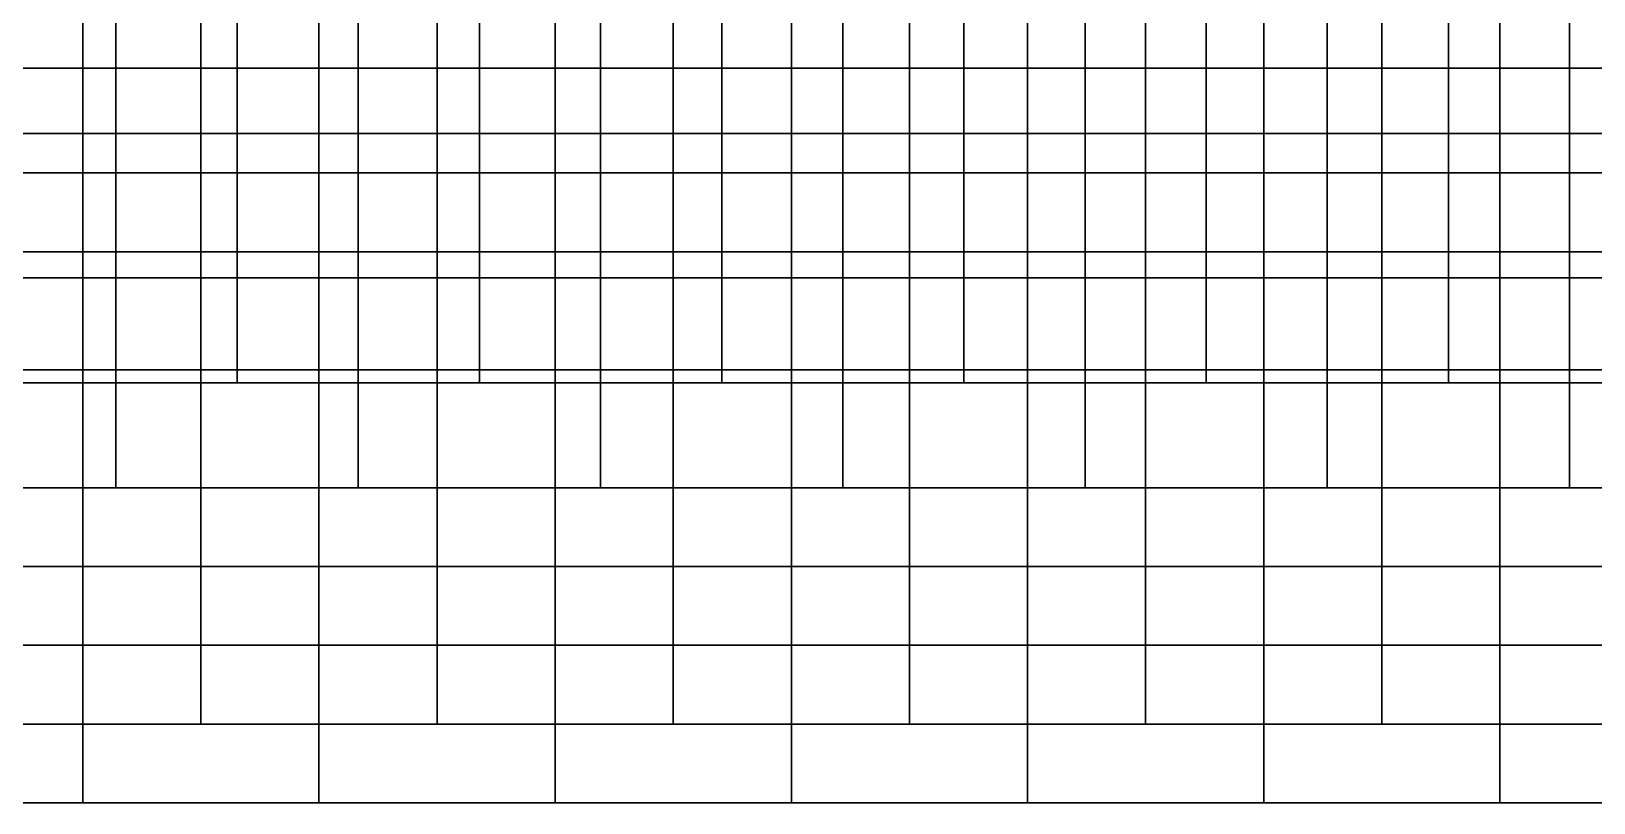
# Model space of a CAD drawing. Extents: x -2.5 to 67.5, y -27.5 to 12.5.
# Drawn here: x 9.9 to 22.31, y -2.5 to 3.62 of the extents above; entities that cross this region are included whole.
import ezdxf

# ---------------------------------------------------------------- set-up
doc = ezdxf.new("R2010")
doc.units = 0
doc.layers.add('M0', color=13, linetype='CONTINUOUS')
doc.layers.add('M1', color=11, linetype='CONTINUOUS')

msp = doc.modelspace()

# ---------------------------------------------------------------- linework, layer by layer
at = {"layer": 'M0', "color": 135}
for points in [[(11.25, 2.8125), (9.375, 2.8125), (9.375, 4.6875), (11.25, 4.6875)], [(9.375, 2.8125, 1), (11.25, 2.8125, 1), (11.25, 4.6875, 1), (9.375, 4.6875, 1)], [(11.25, 2.8125, 1), (11.25, 2.8125), (11.25, 4.6875), (11.25, 4.6875, 1)], [(11.25, 2.8125), (11.25, 2.8125, 1), (11.25, 4.6875, 1), (11.25, 4.6875)], [(13.125, 2.8125), (11.25, 2.8125), (11.25, 4.6875), (13.125, 4.6875)], [(11.25, 2.8125, 1), (13.125, 2.8125, 1), (13.125, 4.6875, 1), (11.25, 4.6875, 1)], [(13.125, 2.8125, 1), (13.125, 2.8125), (13.125, 4.6875), (13.125, 4.6875, 1)], [(13.125, 2.8125), (13.125, 2.8125, 1), (13.125, 4.6875, 1), (13.125, 4.6875)], [(15, 2.8125), (13.125, 2.8125), (13.125, 4.6875), (15, 4.6875)], [(13.125, 2.8125, 1), (15, 2.8125, 1), (15, 4.6875, 1), (13.125, 4.6875, 1)], [(15, 2.8125, 1), (15, 2.8125), (15, 4.6875), (15, 4.6875, 1)], [(15, 2.8125), (15, 2.8125, 1), (15, 4.6875, 1), (15, 4.6875)], [(16.875, 2.8125), (15, 2.8125), (15, 4.6875), (16.875, 4.6875)], [(15, 2.8125, 1), (16.875, 2.8125, 1), (16.875, 4.6875, 1), (15, 4.6875, 1)], [(16.875, 2.8125, 1), (16.875, 2.8125), (16.875, 4.6875), (16.875, 4.6875, 1)], [(16.875, 2.8125), (16.875, 2.8125, 1), (16.875, 4.6875, 1), (16.875, 4.6875)], [(18.75, 2.8125), (16.875, 2.8125), (16.875, 4.6875), (18.75, 4.6875)], [(16.875, 2.8125, 1), (18.75, 2.8125, 1), (18.75, 4.6875, 1), (16.875, 4.6875, 1)], [(18.75, 2.8125, 1), (18.75, 2.8125), (18.75, 4.6875), (18.75, 4.6875, 1)], [(18.75, 2.8125), (18.75, 2.8125, 1), (18.75, 4.6875, 1), (18.75, 4.6875)], [(20.625, 2.8125), (18.75, 2.8125), (18.75, 4.6875), (20.625, 4.6875)], [(18.75, 2.8125, 1), (20.625, 2.8125, 1), (20.625, 4.6875, 1), (18.75, 4.6875, 1)], [(20.625, 2.8125, 1), (20.625, 2.8125), (20.625, 4.6875), (20.625, 4.6875, 1)], [(20.625, 2.8125), (20.625, 2.8125, 1), (20.625, 4.6875, 1), (20.625, 4.6875)], [(22.5, 2.8125), (20.625, 2.8125), (20.625, 4.6875), (22.5, 4.6875)], [(20.625, 2.8125, 1), (22.5, 2.8125, 1), (22.5, 4.6875, 1), (20.625, 4.6875, 1)], [(8.4375, 1.875), (8.4375, 3.75), (10.313, 3.75), (10.313, 1.875)], [(8.4375, 3.75, 1), (8.4375, 1.875, 1), (10.313, 1.875, 1), (10.313, 3.75, 1)], [(10.313, 1.875), (10.313, 3.75), (10.313, 3.75, 1), (10.313, 1.875, 1)], [(10.313, 3.75), (10.313, 1.875), (10.313, 1.875, 1), (10.313, 3.75, 1)], [(10.313, 1.875), (10.313, 3.75), (12.188, 3.75), (12.188, 1.875)], [(10.313, 3.75, 1), (10.313, 1.875, 1), (12.188, 1.875, 1), (12.188, 3.75, 1)], [(12.188, 1.875), (12.188, 3.75), (12.188, 3.75, 1), (12.188, 1.875, 1)], [(12.188, 3.75), (12.188, 1.875), (12.188, 1.875, 1), (12.188, 3.75, 1)], [(12.188, 1.875), (12.188, 3.75), (14.063, 3.75), (14.063, 1.875)], [(12.188, 3.75, 1), (12.188, 1.875, 1), (14.063, 1.875, 1), (14.063, 3.75, 1)], [(14.063, 1.875), (14.063, 3.75), (14.063, 3.75, 1), (14.063, 1.875, 1)], [(14.063, 3.75), (14.063, 1.875), (14.063, 1.875, 1), (14.063, 3.75, 1)], [(14.063, 1.875), (14.063, 3.75), (15.938, 3.75), (15.938, 1.875)], [(14.063, 3.75, 1), (14.063, 1.875, 1), (15.938, 1.875, 1), (15.938, 3.75, 1)], [(15.938, 1.875), (15.938, 3.75), (15.938, 3.75, 1), (15.938, 1.875, 1)], [(15.938, 3.75), (15.938, 1.875), (15.938, 1.875, 1), (15.938, 3.75, 1)], [(15.938, 1.875), (15.938, 3.75), (17.813, 3.75), (17.813, 1.875)], [(15.938, 3.75, 1), (15.938, 1.875, 1), (17.813, 1.875, 1), (17.813, 3.75, 1)], [(17.813, 1.875), (17.813, 3.75), (17.813, 3.75, 1), (17.813, 1.875, 1)], [(17.813, 3.75), (17.813, 1.875), (17.813, 1.875, 1), (17.813, 3.75, 1)], [(17.813, 1.875), (17.813, 3.75), (19.688, 3.75), (19.688, 1.875)], [(17.813, 3.75, 1), (17.813, 1.875, 1), (19.688, 1.875, 1), (19.688, 3.75, 1)], [(19.688, 1.875), (19.688, 3.75), (19.688, 3.75, 1), (19.688, 1.875, 1)], [(19.688, 3.75), (19.688, 1.875), (19.688, 1.875, 1), (19.688, 3.75, 1)], [(19.688, 1.875), (19.688, 3.75), (21.563, 3.75), (21.563, 1.875)], [(19.688, 3.75, 1), (19.688, 1.875, 1), (21.563, 1.875, 1), (21.563, 3.75, 1)], [(21.563, 1.875), (21.563, 3.75), (21.563, 3.75, 1), (21.563, 1.875, 1)], [(21.563, 3.75), (21.563, 1.875), (21.563, 1.875, 1), (21.563, 3.75, 1)], [(21.563, 1.875), (21.563, 3.75), (23.333, 3.75), (23.333, 1.875)], [(21.563, 3.75, 1), (21.563, 1.875, 1), (23.333, 1.875, 1), (23.333, 3.75, 1)], [(11.25, 2.8125), (9.375, 2.8125), (9.375, 2.8125, 1), (11.25, 2.8125, 1)], [(11.25, 0.9375), (9.375, 0.9375), (9.375, 2.8125), (11.25, 2.8125)], [(9.375, 0.9375, 1), (11.25, 0.9375, 1), (11.25, 2.8125, 1), (9.375, 2.8125, 1)], [(9.375, 2.8125), (11.25, 2.8125), (11.25, 2.8125, 1), (9.375, 2.8125, 1)], [(11.25, 0.9375, 1), (11.25, 0.9375), (11.25, 2.8125), (11.25, 2.8125, 1)], [(13.125, 2.8125), (11.25, 2.8125), (11.25, 2.8125, 1), (13.125, 2.8125, 1)], [(11.25, 0.9375), (11.25, 0.9375, 1), (11.25, 2.8125, 1), (11.25, 2.8125)], [(13.125, 0.9375), (11.25, 0.9375), (11.25, 2.8125), (13.125, 2.8125)], [(11.25, 0.9375, 1), (13.125, 0.9375, 1), (13.125, 2.8125, 1), (11.25, 2.8125, 1)], [(11.25, 2.8125), (13.125, 2.8125), (13.125, 2.8125, 1), (11.25, 2.8125, 1)], [(13.125, 0.9375, 1), (13.125, 0.9375), (13.125, 2.8125), (13.125, 2.8125, 1)], [(15, 2.8125), (13.125, 2.8125), (13.125, 2.8125, 1), (15, 2.8125, 1)], [(13.125, 0.9375), (13.125, 0.9375, 1), (13.125, 2.8125, 1), (13.125, 2.8125)], [(15, 0.9375), (13.125, 0.9375), (13.125, 2.8125), (15, 2.8125)], [(13.125, 0.9375, 1), (15, 0.9375, 1), (15, 2.8125, 1), (13.125, 2.8125, 1)], [(13.125, 2.8125), (15, 2.8125), (15, 2.8125, 1), (13.125, 2.8125, 1)], [(15, 0.9375, 1), (15, 0.9375), (15, 2.8125), (15, 2.8125, 1)], [(16.875, 2.8125), (15, 2.8125), (15, 2.8125, 1), (16.875, 2.8125, 1)], [(15, 0.9375), (15, 0.9375, 1), (15, 2.8125, 1), (15, 2.8125)], [(16.875, 0.9375), (15, 0.9375), (15, 2.8125), (16.875, 2.8125)], [(15, 0.9375, 1), (16.875, 0.9375, 1), (16.875, 2.8125, 1), (15, 2.8125, 1)], [(15, 2.8125), (16.875, 2.8125), (16.875, 2.8125, 1), (15, 2.8125, 1)], [(16.875, 0.9375, 1), (16.875, 0.9375), (16.875, 2.8125), (16.875, 2.8125, 1)], [(18.75, 2.8125), (16.875, 2.8125), (16.875, 2.8125, 1), (18.75, 2.8125, 1)], [(16.875, 0.9375), (16.875, 0.9375, 1), (16.875, 2.8125, 1), (16.875, 2.8125)], [(18.75, 0.9375), (16.875, 0.9375), (16.875, 2.8125), (18.75, 2.8125)], [(16.875, 0.9375, 1), (18.75, 0.9375, 1), (18.75, 2.8125, 1), (16.875, 2.8125, 1)], [(16.875, 2.8125), (18.75, 2.8125), (18.75, 2.8125, 1), (16.875, 2.8125, 1)], [(18.75, 0.9375, 1), (18.75, 0.9375), (18.75, 2.8125), (18.75, 2.8125, 1)], [(20.625, 2.8125), (18.75, 2.8125), (18.75, 2.8125, 1), (20.625, 2.8125, 1)], [(18.75, 0.9375), (18.75, 0.9375, 1), (18.75, 2.8125, 1), (18.75, 2.8125)], [(20.625, 0.9375), (18.75, 0.9375), (18.75, 2.8125), (20.625, 2.8125)], [(18.75, 0.9375, 1), (20.625, 0.9375, 1), (20.625, 2.8125, 1), (18.75, 2.8125, 1)], [(18.75, 2.8125), (20.625, 2.8125), (20.625, 2.8125, 1), (18.75, 2.8125, 1)], [(20.625, 0.9375, 1), (20.625, 0.9375), (20.625, 2.8125), (20.625, 2.8125, 1)], [(22.5, 2.8125), (20.625, 2.8125), (20.625, 2.8125, 1), (22.5, 2.8125, 1)], [(20.625, 0.9375), (20.625, 0.9375, 1), (20.625, 2.8125, 1), (20.625, 2.8125)], [(22.5, 0.9375), (20.625, 0.9375), (20.625, 2.8125), (22.5, 2.8125)], [(20.625, 0.9375, 1), (22.5, 0.9375, 1), (22.5, 2.8125, 1), (20.625, 2.8125, 1)], [(20.625, 2.8125), (22.5, 2.8125), (22.5, 2.8125, 1), (20.625, 2.8125, 1)], [(8.4375, 1.875), (8.4375, 1.875, 1), (10.313, 1.875, 1), (10.313, 1.875)], [(8.4375, 0), (8.4375, 1.875), (10.313, 1.875), (10.313, 0)], [(8.4375, 1.875, 1), (8.4375, 0, 1), (10.313, 0, 1), (10.313, 1.875, 1)], [(8.4375, 1.875, 1), (8.4375, 1.875), (10.313, 1.875), (10.313, 1.875, 1)], [(10.313, 0), (10.313, 1.875), (10.313, 1.875, 1), (10.313, 0, 1)], [(10.313, 1.875), (10.313, 0), (10.313, 0, 1), (10.313, 1.875, 1)], [(10.313, 1.875), (10.313, 1.875, 1), (12.188, 1.875, 1), (12.188, 1.875)], [(10.313, 0), (10.313, 1.875), (12.188, 1.875), (12.188, 0)], [(10.313, 1.875, 1), (10.313, 0, 1), (12.188, 0, 1), (12.188, 1.875, 1)], [(10.313, 1.875, 1), (10.313, 1.875), (12.188, 1.875), (12.188, 1.875, 1)], [(12.188, 0), (12.188, 1.875), (12.188, 1.875, 1), (12.188, 0, 1)], [(12.188, 1.875), (12.188, 0), (12.188, 0, 1), (12.188, 1.875, 1)], [(12.188, 1.875), (12.188, 1.875, 1), (14.063, 1.875, 1), (14.063, 1.875)], [(12.188, 0), (12.188, 1.875), (14.063, 1.875), (14.063, 0)], [(12.188, 1.875, 1), (12.188, 0, 1), (14.063, 0, 1), (14.063, 1.875, 1)], [(12.188, 1.875, 1), (12.188, 1.875), (14.063, 1.875), (14.063, 1.875, 1)], [(14.063, 0), (14.063, 1.875), (14.063, 1.875, 1), (14.063, 0, 1)], [(14.063, 1.875), (14.063, 0), (14.063, 0, 1), (14.063, 1.875, 1)], [(14.063, 1.875), (14.063, 1.875, 1), (15.938, 1.875, 1), (15.938, 1.875)], [(14.063, 0), (14.063, 1.875), (15.938, 1.875), (15.938, 0)], [(14.063, 1.875, 1), (14.063, 0, 1), (15.938, 0, 1), (15.938, 1.875, 1)], [(14.063, 1.875, 1), (14.063, 1.875), (15.938, 1.875), (15.938, 1.875, 1)], [(15.938, 0), (15.938, 1.875), (15.938, 1.875, 1), (15.938, 0, 1)], [(15.938, 1.875), (15.938, 0), (15.938, 0, 1), (15.938, 1.875, 1)], [(15.938, 1.875), (15.938, 1.875, 1), (17.813, 1.875, 1), (17.813, 1.875)], [(15.938, 0), (15.938, 1.875), (17.813, 1.875), (17.813, 0)], [(15.938, 1.875, 1), (15.938, 0, 1), (17.813, 0, 1), (17.813, 1.875, 1)], [(15.938, 1.875, 1), (15.938, 1.875), (17.813, 1.875), (17.813, 1.875, 1)], [(17.813, 0), (17.813, 1.875), (17.813, 1.875, 1), (17.813, 0, 1)], [(17.813, 1.875), (17.813, 0), (17.813, 0, 1), (17.813, 1.875, 1)], [(17.813, 1.875), (17.813, 1.875, 1), (19.688, 1.875, 1), (19.688, 1.875)], [(17.813, 0), (17.813, 1.875), (19.688, 1.875), (19.688, 0)], [(17.813, 1.875, 1), (17.813, 0, 1), (19.688, 0, 1), (19.688, 1.875, 1)], [(17.813, 1.875, 1), (17.813, 1.875), (19.688, 1.875), (19.688, 1.875, 1)], [(19.688, 0), (19.688, 1.875), (19.688, 1.875, 1), (19.688, 0, 1)], [(19.688, 1.875), (19.688, 0), (19.688, 0, 1), (19.688, 1.875, 1)], [(19.688, 1.875), (19.688, 1.875, 1), (21.563, 1.875, 1), (21.563, 1.875)], [(19.688, 0), (19.688, 1.875), (21.563, 1.875), (21.563, 0)], [(19.688, 1.875, 1), (19.688, 0, 1), (21.563, 0, 1), (21.563, 1.875, 1)], [(19.688, 1.875, 1), (19.688, 1.875), (21.563, 1.875), (21.563, 1.875, 1)], [(21.563, 0), (21.563, 1.875), (21.563, 1.875, 1), (21.563, 0, 1)], [(21.563, 1.875), (21.563, 0), (21.563, 0, 1), (21.563, 1.875, 1)], [(21.563, 1.875), (21.563, 1.875, 1), (23.333, 1.875, 1), (23.333, 1.875)], [(21.563, 0), (21.563, 1.875), (23.333, 1.875), (23.333, 0)], [(21.563, 1.875, 1), (21.563, 0, 1), (23.333, 0, 1), (23.333, 1.875, 1)], [(21.563, 1.875, 1), (21.563, 1.875), (23.333, 1.875), (23.333, 1.875, 1)], [(11.25, 0.9375), (9.375, 0.9375), (9.375, 0.9375, 1), (11.25, 0.9375, 1)], [(11.25, -0.625), (9.375, -0.625), (9.375, 0.9375), (11.25, 0.9375)], [(9.375, -0.625, 1), (11.25, -0.625, 1), (11.25, 0.9375, 1), (9.375, 0.9375, 1)], [(9.375, 0.9375), (11.25, 0.9375), (11.25, 0.9375, 1), (9.375, 0.9375, 1)], [(11.25, -0.625, 1), (11.25, -0.625), (11.25, 0.9375), (11.25, 0.9375, 1)], [(13.125, 0.9375), (11.25, 0.9375), (11.25, 0.9375, 1), (13.125, 0.9375, 1)], [(11.25, -0.625), (11.25, -0.625, 1), (11.25, 0.9375, 1), (11.25, 0.9375)], [(13.125, -0.625), (11.25, -0.625), (11.25, 0.9375), (13.125, 0.9375)], [(11.25, -0.625, 1), (13.125, -0.625, 1), (13.125, 0.9375, 1), (11.25, 0.9375, 1)], [(11.25, 0.9375), (13.125, 0.9375), (13.125, 0.9375, 1), (11.25, 0.9375, 1)], [(13.125, -0.625, 1), (13.125, -0.625), (13.125, 0.9375), (13.125, 0.9375, 1)], [(15, 0.9375), (13.125, 0.9375), (13.125, 0.9375, 1), (15, 0.9375, 1)], [(13.125, -0.625), (13.125, -0.625, 1), (13.125, 0.9375, 1), (13.125, 0.9375)], [(15, -0.625), (13.125, -0.625), (13.125, 0.9375), (15, 0.9375)], [(13.125, -0.625, 1), (15, -0.625, 1), (15, 0.9375, 1), (13.125, 0.9375, 1)], [(13.125, 0.9375), (15, 0.9375), (15, 0.9375, 1), (13.125, 0.9375, 1)], [(15, -0.625, 1), (15, -0.625), (15, 0.9375), (15, 0.9375, 1)], [(16.875, 0.9375), (15, 0.9375), (15, 0.9375, 1), (16.875, 0.9375, 1)], [(15, -0.625), (15, -0.625, 1), (15, 0.9375, 1), (15, 0.9375)], [(16.875, -0.625), (15, -0.625), (15, 0.9375), (16.875, 0.9375)], [(15, -0.625, 1), (16.875, -0.625, 1), (16.875, 0.9375, 1), (15, 0.9375, 1)], [(15, 0.9375), (16.875, 0.9375), (16.875, 0.9375, 1), (15, 0.9375, 1)], [(16.875, -0.625, 1), (16.875, -0.625), (16.875, 0.9375), (16.875, 0.9375, 1)], [(18.75, 0.9375), (16.875, 0.9375), (16.875, 0.9375, 1), (18.75, 0.9375, 1)], [(16.875, -0.625), (16.875, -0.625, 1), (16.875, 0.9375, 1), (16.875, 0.9375)], [(18.75, -0.625), (16.875, -0.625), (16.875, 0.9375), (18.75, 0.9375)], [(16.875, -0.625, 1), (18.75, -0.625, 1), (18.75, 0.9375, 1), (16.875, 0.9375, 1)], [(16.875, 0.9375), (18.75, 0.9375), (18.75, 0.9375, 1), (16.875, 0.9375, 1)], [(18.75, -0.625, 1), (18.75, -0.625), (18.75, 0.9375), (18.75, 0.9375, 1)], [(20.625, 0.9375), (18.75, 0.9375), (18.75, 0.9375, 1), (20.625, 0.9375, 1)], [(18.75, -0.625), (18.75, -0.625, 1), (18.75, 0.9375, 1), (18.75, 0.9375)], [(20.625, -0.625), (18.75, -0.625), (18.75, 0.9375), (20.625, 0.9375)], [(18.75, -0.625, 1), (20.625, -0.625, 1), (20.625, 0.9375, 1), (18.75, 0.9375, 1)], [(18.75, 0.9375), (20.625, 0.9375), (20.625, 0.9375, 1), (18.75, 0.9375, 1)], [(20.625, -0.625, 1), (20.625, -0.625), (20.625, 0.9375), (20.625, 0.9375, 1)], [(22.5, 0.9375), (20.625, 0.9375), (20.625, 0.9375, 1), (22.5, 0.9375, 1)], [(20.625, -0.625), (20.625, -0.625, 1), (20.625, 0.9375, 1), (20.625, 0.9375)], [(22.5, -0.625), (20.625, -0.625), (20.625, 0.9375), (22.5, 0.9375)], [(20.625, -0.625, 1), (22.5, -0.625, 1), (22.5, 0.9375, 1), (20.625, 0.9375, 1)], [(20.625, 0.9375), (22.5, 0.9375), (22.5, 0.9375, 1), (20.625, 0.9375, 1)], [(8.4375, 0), (8.4375, 0, 1), (10.313, 0, 1), (10.313, 0)], [(8.4375, -1.25), (8.4375, 0), (10.313, 0), (10.313, -1.25)], [(8.4375, 0, 1), (8.4375, -1.25, 1), (10.313, -1.25, 1), (10.313, 0, 1)], [(8.4375, 0, 1), (8.4375, 0), (10.313, 0), (10.313, 0, 1)], [(10.313, -1.25), (10.313, 0), (10.313, 0, 1), (10.313, -1.25, 1)], [(10.313, 0), (10.313, -1.25), (10.313, -1.25, 1), (10.313, 0, 1)], [(10.313, 0), (10.313, 0, 1), (12.188, 0, 1), (12.188, 0)], [(10.313, -1.25), (10.313, 0), (12.188, 0), (12.188, -1.25)], [(10.313, 0, 1), (10.313, -1.25, 1), (12.188, -1.25, 1), (12.188, 0, 1)], [(10.313, 0, 1), (10.313, 0), (12.188, 0), (12.188, 0, 1)], [(12.188, -1.25), (12.188, 0), (12.188, 0, 1), (12.188, -1.25, 1)], [(12.188, 0), (12.188, -1.25), (12.188, -1.25, 1), (12.188, 0, 1)], [(12.188, 0), (12.188, 0, 1), (14.063, 0, 1), (14.063, 0)], [(12.188, -1.25), (12.188, 0), (14.063, 0), (14.063, -1.25)], [(12.188, 0, 1), (12.188, -1.25, 1), (14.063, -1.25, 1), (14.063, 0, 1)], [(12.188, 0, 1), (12.188, 0), (14.063, 0), (14.063, 0, 1)], [(14.063, -1.25), (14.063, 0), (14.063, 0, 1), (14.063, -1.25, 1)], [(14.063, 0), (14.063, -1.25), (14.063, -1.25, 1), (14.063, 0, 1)], [(14.063, 0), (14.063, 0, 1), (15.938, 0, 1), (15.938, 0)], [(14.063, -1.25), (14.063, 0), (15.938, 0), (15.938, -1.25)], [(14.063, 0, 1), (14.063, -1.25, 1), (15.938, -1.25, 1), (15.938, 0, 1)], [(14.063, 0, 1), (14.063, 0), (15.938, 0), (15.938, 0, 1)], [(15.938, -1.25), (15.938, 0), (15.938, 0, 1), (15.938, -1.25, 1)], [(15.938, 0), (15.938, -1.25), (15.938, -1.25, 1), (15.938, 0, 1)], [(15.938, 0), (15.938, 0, 1), (17.813, 0, 1), (17.813, 0)], [(15.938, -1.25), (15.938, 0), (17.813, 0), (17.813, -1.25)], [(15.938, 0, 1), (15.938, -1.25, 1), (17.813, -1.25, 1), (17.813, 0, 1)], [(15.938, 0, 1), (15.938, 0), (17.813, 0), (17.813, 0, 1)], [(17.813, -1.25), (17.813, 0), (17.813, 0, 1), (17.813, -1.25, 1)], [(17.813, 0), (17.813, -1.25), (17.813, -1.25, 1), (17.813, 0, 1)], [(17.813, 0), (17.813, 0, 1), (19.688, 0, 1), (19.688, 0)], [(17.813, -1.25), (17.813, 0), (19.688, 0), (19.688, -1.25)], [(17.813, 0, 1), (17.813, -1.25, 1), (19.688, -1.25, 1), (19.688, 0, 1)], [(17.813, 0, 1), (17.813, 0), (19.688, 0), (19.688, 0, 1)], [(19.688, -1.25), (19.688, 0), (19.688, 0, 1), (19.688, -1.25, 1)], [(19.688, 0), (19.688, -1.25), (19.688, -1.25, 1), (19.688, 0, 1)], [(19.688, 0), (19.688, 0, 1), (21.563, 0, 1), (21.563, 0)], [(19.688, -1.25), (19.688, 0), (21.563, 0), (21.563, -1.25)], [(19.688, 0, 1), (19.688, -1.25, 1), (21.563, -1.25, 1), (21.563, 0, 1)], [(19.688, 0, 1), (19.688, 0), (21.563, 0), (21.563, 0, 1)], [(21.563, -1.25), (21.563, 0), (21.563, 0, 1), (21.563, -1.25, 1)], [(21.563, 0), (21.563, -1.25), (21.563, -1.25, 1), (21.563, 0, 1)], [(21.563, 0), (21.563, 0, 1), (23.333, 0, 1), (23.333, 0)], [(21.563, -1.25), (21.563, 0), (23.333, 0), (23.333, -1.25)], [(21.563, 0, 1), (21.563, -1.25, 1), (23.333, -1.25, 1), (23.333, 0, 1)], [(21.563, 0, 1), (21.563, 0), (23.333, 0), (23.333, 0, 1)], [(11.25, -0.625), (9.375, -0.625), (9.375, -0.625, 1), (11.25, -0.625, 1)], [(11.25, -1.875), (9.375, -1.875), (9.375, -0.625), (11.25, -0.625)], [(9.375, -1.875, 1), (11.25, -1.875, 1), (11.25, -0.625, 1), (9.375, -0.625, 1)], [(9.375, -0.625), (11.25, -0.625), (11.25, -0.625, 1), (9.375, -0.625, 1)], [(11.25, -1.875, 1), (11.25, -1.875), (11.25, -0.625), (11.25, -0.625, 1)], [(13.125, -0.625), (11.25, -0.625), (11.25, -0.625, 1), (13.125, -0.625, 1)], [(11.25, -1.875), (11.25, -1.875, 1), (11.25, -0.625, 1), (11.25, -0.625)], [(13.125, -1.875), (11.25, -1.875), (11.25, -0.625), (13.125, -0.625)], [(11.25, -1.875, 1), (13.125, -1.875, 1), (13.125, -0.625, 1), (11.25, -0.625, 1)], [(11.25, -0.625), (13.125, -0.625), (13.125, -0.625, 1), (11.25, -0.625, 1)], [(13.125, -1.875, 1), (13.125, -1.875), (13.125, -0.625), (13.125, -0.625, 1)], [(15, -0.625), (13.125, -0.625), (13.125, -0.625, 1), (15, -0.625, 1)], [(13.125, -1.875), (13.125, -1.875, 1), (13.125, -0.625, 1), (13.125, -0.625)], [(15, -1.875), (13.125, -1.875), (13.125, -0.625), (15, -0.625)], [(13.125, -1.875, 1), (15, -1.875, 1), (15, -0.625, 1), (13.125, -0.625, 1)], [(13.125, -0.625), (15, -0.625), (15, -0.625, 1), (13.125, -0.625, 1)], [(15, -1.875, 1), (15, -1.875), (15, -0.625), (15, -0.625, 1)], [(16.875, -0.625), (15, -0.625), (15, -0.625, 1), (16.875, -0.625, 1)], [(15, -1.875), (15, -1.875, 1), (15, -0.625, 1), (15, -0.625)], [(16.875, -1.875), (15, -1.875), (15, -0.625), (16.875, -0.625)], [(15, -1.875, 1), (16.875, -1.875, 1), (16.875, -0.625, 1), (15, -0.625, 1)], [(15, -0.625), (16.875, -0.625), (16.875, -0.625, 1), (15, -0.625, 1)], [(16.875, -1.875, 1), (16.875, -1.875), (16.875, -0.625), (16.875, -0.625, 1)], [(18.75, -0.625), (16.875, -0.625), (16.875, -0.625, 1), (18.75, -0.625, 1)], [(16.875, -1.875), (16.875, -1.875, 1), (16.875, -0.625, 1), (16.875, -0.625)], [(18.75, -1.875), (16.875, -1.875), (16.875, -0.625), (18.75, -0.625)], [(16.875, -1.875, 1), (18.75, -1.875, 1), (18.75, -0.625, 1), (16.875, -0.625, 1)], [(16.875, -0.625), (18.75, -0.625), (18.75, -0.625, 1), (16.875, -0.625, 1)], [(18.75, -1.875, 1), (18.75, -1.875), (18.75, -0.625), (18.75, -0.625, 1)], [(20.625, -0.625), (18.75, -0.625), (18.75, -0.625, 1), (20.625, -0.625, 1)], [(18.75, -1.875), (18.75, -1.875, 1), (18.75, -0.625, 1), (18.75, -0.625)], [(20.625, -1.875), (18.75, -1.875), (18.75, -0.625), (20.625, -0.625)], [(18.75, -1.875, 1), (20.625, -1.875, 1), (20.625, -0.625, 1), (18.75, -0.625, 1)], [(18.75, -0.625), (20.625, -0.625), (20.625, -0.625, 1), (18.75, -0.625, 1)], [(20.625, -1.875, 1), (20.625, -1.875), (20.625, -0.625), (20.625, -0.625, 1)], [(22.5, -0.625), (20.625, -0.625), (20.625, -0.625, 1), (22.5, -0.625, 1)], [(20.625, -1.875), (20.625, -1.875, 1), (20.625, -0.625, 1), (20.625, -0.625)], [(22.5, -1.875), (20.625, -1.875), (20.625, -0.625), (22.5, -0.625)], [(20.625, -1.875, 1), (22.5, -1.875, 1), (22.5, -0.625, 1), (20.625, -0.625, 1)], [(20.625, -0.625), (22.5, -0.625), (22.5, -0.625, 1), (20.625, -0.625, 1)], [(8.4375, -1.25), (8.4375, -1.25, 1), (10.313, -1.25, 1), (10.313, -1.25)], [(8.4375, -2.5), (8.4375, -1.25), (10.313, -1.25), (10.313, -2.5)], [(8.4375, -1.25, 1), (8.4375, -2.5, 1), (10.313, -2.5, 1), (10.313, -1.25, 1)], [(8.4375, -1.25, 1), (8.4375, -1.25), (10.313, -1.25), (10.313, -1.25, 1)], [(10.313, -2.5), (10.313, -1.25), (10.313, -1.25, 1), (10.313, -2.5, 1)], [(10.313, -1.25), (10.313, -2.5), (10.313, -2.5, 1), (10.313, -1.25, 1)], [(10.313, -1.25), (10.313, -1.25, 1), (12.188, -1.25, 1), (12.188, -1.25)], [(10.313, -2.5), (10.313, -1.25), (12.188, -1.25), (12.188, -2.5)], [(10.313, -1.25, 1), (10.313, -2.5, 1), (12.188, -2.5, 1), (12.188, -1.25, 1)], [(10.313, -1.25, 1), (10.313, -1.25), (12.188, -1.25), (12.188, -1.25, 1)], [(12.188, -2.5), (12.188, -1.25), (12.188, -1.25, 1), (12.188, -2.5, 1)], [(12.188, -1.25), (12.188, -2.5), (12.188, -2.5, 1), (12.188, -1.25, 1)], [(12.188, -1.25), (12.188, -1.25, 1), (14.063, -1.25, 1), (14.063, -1.25)], [(12.188, -2.5), (12.188, -1.25), (14.063, -1.25), (14.063, -2.5)], [(12.188, -1.25, 1), (12.188, -2.5, 1), (14.063, -2.5, 1), (14.063, -1.25, 1)], [(12.188, -1.25, 1), (12.188, -1.25), (14.063, -1.25), (14.063, -1.25, 1)], [(14.063, -2.5), (14.063, -1.25), (14.063, -1.25, 1), (14.063, -2.5, 1)], [(14.063, -1.25), (14.063, -2.5), (14.063, -2.5, 1), (14.063, -1.25, 1)], [(14.063, -1.25), (14.063, -1.25, 1), (15.938, -1.25, 1), (15.938, -1.25)], [(14.063, -2.5), (14.063, -1.25), (15.938, -1.25), (15.938, -2.5)], [(14.063, -1.25, 1), (14.063, -2.5, 1), (15.938, -2.5, 1), (15.938, -1.25, 1)], [(14.063, -1.25, 1), (14.063, -1.25), (15.938, -1.25), (15.938, -1.25, 1)], [(15.938, -2.5), (15.938, -1.25), (15.938, -1.25, 1), (15.938, -2.5, 1)], [(15.938, -1.25), (15.938, -2.5), (15.938, -2.5, 1), (15.938, -1.25, 1)], [(15.938, -1.25), (15.938, -1.25, 1), (17.813, -1.25, 1), (17.813, -1.25)], [(15.938, -2.5), (15.938, -1.25), (17.813, -1.25), (17.813, -2.5)], [(15.938, -1.25, 1), (15.938, -2.5, 1), (17.813, -2.5, 1), (17.813, -1.25, 1)], [(15.938, -1.25, 1), (15.938, -1.25), (17.813, -1.25), (17.813, -1.25, 1)], [(17.813, -2.5), (17.813, -1.25), (17.813, -1.25, 1), (17.813, -2.5, 1)], [(17.813, -1.25), (17.813, -2.5), (17.813, -2.5, 1), (17.813, -1.25, 1)], [(17.813, -1.25), (17.813, -1.25, 1), (19.688, -1.25, 1), (19.688, -1.25)], [(17.813, -2.5), (17.813, -1.25), (19.688, -1.25), (19.688, -2.5)], [(17.813, -1.25, 1), (17.813, -2.5, 1), (19.688, -2.5, 1), (19.688, -1.25, 1)], [(17.813, -1.25, 1), (17.813, -1.25), (19.688, -1.25), (19.688, -1.25, 1)], [(19.688, -2.5), (19.688, -1.25), (19.688, -1.25, 1), (19.688, -2.5, 1)], [(19.688, -1.25), (19.688, -2.5), (19.688, -2.5, 1), (19.688, -1.25, 1)], [(19.688, -1.25), (19.688, -1.25, 1), (21.563, -1.25, 1), (21.563, -1.25)], [(19.688, -2.5), (19.688, -1.25), (21.563, -1.25), (21.563, -2.5)], [(19.688, -1.25, 1), (19.688, -2.5, 1), (21.563, -2.5, 1), (21.563, -1.25, 1)], [(19.688, -1.25, 1), (19.688, -1.25), (21.563, -1.25), (21.563, -1.25, 1)], [(21.563, -2.5), (21.563, -1.25), (21.563, -1.25, 1), (21.563, -2.5, 1)], [(21.563, -1.25), (21.563, -2.5), (21.563, -2.5, 1), (21.563, -1.25, 1)], [(21.563, -1.25), (21.563, -1.25, 1), (23.333, -1.25, 1), (23.333, -1.25)], [(21.563, -2.5), (21.563, -1.25), (23.333, -1.25), (23.333, -2.5)], [(21.563, -1.25, 1), (21.563, -2.5, 1), (23.333, -2.5, 1), (23.333, -1.25, 1)], [(21.563, -1.25, 1), (21.563, -1.25), (23.333, -1.25), (23.333, -1.25, 1)], [(9.375, -1.875), (11.25, -1.875), (11.25, -1.875, 1), (9.375, -1.875, 1)], [(11.25, -1.875), (13.125, -1.875), (13.125, -1.875, 1), (11.25, -1.875, 1)], [(13.125, -1.875), (15, -1.875), (15, -1.875, 1), (13.125, -1.875, 1)], [(15, -1.875), (16.875, -1.875), (16.875, -1.875, 1), (15, -1.875, 1)], [(16.875, -1.875), (18.75, -1.875), (18.75, -1.875, 1), (16.875, -1.875, 1)], [(18.75, -1.875), (20.625, -1.875), (20.625, -1.875, 1), (18.75, -1.875, 1)], [(20.625, -1.875), (22.5, -1.875), (22.5, -1.875, 1), (20.625, -1.875, 1)], [(8.4375, -2.5, 1), (8.4375, -2.5), (10.313, -2.5), (10.313, -2.5, 1)], [(10.313, -2.5, 1), (10.313, -2.5), (12.188, -2.5), (12.188, -2.5, 1)], [(12.188, -2.5, 1), (12.188, -2.5), (14.063, -2.5), (14.063, -2.5, 1)], [(14.063, -2.5, 1), (14.063, -2.5), (15.938, -2.5), (15.938, -2.5, 1)], [(15.938, -2.5, 1), (15.938, -2.5), (17.813, -2.5), (17.813, -2.5, 1)], [(17.813, -2.5, 1), (17.813, -2.5), (19.688, -2.5), (19.688, -2.5, 1)], [(19.688, -2.5, 1), (19.688, -2.5), (21.563, -2.5), (21.563, -2.5, 1)], [(21.563, -2.5, 1), (21.563, -2.5), (23.333, -2.5), (23.333, -2.5, 1)]]:
    msp.add_3dface(points, dxfattribs=at)
at = {"layer": 'M1', "color": 10}
for points in [[(8.6535, 3.333, 1.75), (8.6535, 5, 1.75), (10.576, 5, 1.75), (10.576, 3.333, 1.75)], [(8.6535, 5, 3), (8.6535, 3.333, 3), (10.576, 3.333, 3), (10.576, 5, 3)], [(10.576, 3.333, 1.75), (10.576, 5, 1.75), (10.576, 5, 3), (10.576, 3.333, 3)], [(10.576, 5, 1.75), (10.576, 3.333, 1.75), (10.576, 3.333, 3), (10.576, 5, 3)], [(10.576, 3.333, 1.75), (10.576, 5, 1.75), (12.5, 5, 1.75), (12.5, 3.333, 1.75)], [(10.576, 5, 3), (10.576, 3.333, 3), (12.5, 3.333, 3), (12.5, 5, 3)], [(12.5, 3.333, 1.75), (12.5, 5, 1.75), (12.5, 5, 3), (12.5, 3.333, 3)], [(12.5, 5, 1.75), (12.5, 3.333, 1.75), (12.5, 3.333, 3), (12.5, 5, 3)], [(12.5, 3.333, 1.75), (12.5, 5, 1.75), (14.424, 5, 1.75), (14.424, 3.333, 1.75)], [(12.5, 5, 3), (12.5, 3.333, 3), (14.424, 3.333, 3), (14.424, 5, 3)], [(14.424, 3.333, 1.75), (14.424, 5, 1.75), (14.424, 5, 3), (14.424, 3.333, 3)], [(14.424, 5, 1.75), (14.424, 3.333, 1.75), (14.424, 3.333, 3), (14.424, 5, 3)], [(14.424, 3.333, 1.75), (14.424, 5, 1.75), (16.347, 5, 1.75), (16.347, 3.333, 1.75)], [(14.424, 5, 3), (14.424, 3.333, 3), (16.347, 3.333, 3), (16.347, 5, 3)], [(16.347, 3.333, 1.75), (16.347, 5, 1.75), (16.347, 5, 3), (16.347, 3.333, 3)], [(16.347, 5, 1.75), (16.347, 3.333, 1.75), (16.347, 3.333, 3), (16.347, 5, 3)], [(16.347, 3.333, 1.75), (16.347, 5, 1.75), (18.27, 5, 1.75), (18.27, 3.333, 1.75)], [(16.347, 5, 3), (16.347, 3.333, 3), (18.27, 3.333, 3), (18.27, 5, 3)], [(18.27, 3.333, 1.75), (18.27, 5, 1.75), (18.27, 5, 3), (18.27, 3.333, 3)], [(18.27, 5, 1.75), (18.27, 3.333, 1.75), (18.27, 3.333, 3), (18.27, 5, 3)], [(18.27, 3.333, 1.75), (18.27, 5, 1.75), (20.192, 5, 1.75), (20.192, 3.333, 1.75)], [(18.27, 5, 3), (18.27, 3.333, 3), (20.192, 3.333, 3), (20.192, 5, 3)], [(20.192, 3.333, 1.75), (20.192, 5, 1.75), (20.192, 5, 3), (20.192, 3.333, 3)], [(20.192, 5, 1.75), (20.192, 3.333, 1.75), (20.192, 3.333, 3), (20.192, 5, 3)], [(20.192, 3.333, 1.75), (20.192, 5, 1.75), (22.115, 5, 1.75), (22.115, 3.333, 1.75)], [(20.192, 5, 3), (20.192, 3.333, 3), (22.115, 3.333, 3), (22.115, 5, 3)], [(22.115, 3.333, 1.75), (22.115, 5, 1.75), (22.115, 5, 3), (22.115, 3.333, 3)], [(22.115, 5, 1.75), (22.115, 3.333, 1.75), (22.115, 3.333, 3), (22.115, 5, 3)], [(22.115, 3.333, 1.75), (22.115, 5, 1.75), (24.038, 5, 1.75), (24.038, 3.333, 1.75)], [(22.115, 5, 3), (22.115, 3.333, 3), (24.038, 3.333, 3), (24.038, 5, 3)], [(11.538, 2.5, 1.75), (9.615, 2.5, 1.75), (9.615, 4.1665, 1.75), (11.538, 4.1665, 1.75)], [(9.615, 2.5, 3), (11.538, 2.5, 3), (11.538, 4.1665, 3), (9.615, 4.1665, 3)], [(11.538, 2.5, 3), (11.538, 2.5, 1.75), (11.538, 4.1665, 1.75), (11.538, 4.1665, 3)], [(11.538, 2.5, 1.75), (11.538, 2.5, 3), (11.538, 4.1665, 3), (11.538, 4.1665, 1.75)], [(13.462, 2.5, 1.75), (11.538, 2.5, 1.75), (11.538, 4.1665, 1.75), (13.462, 4.1665, 1.75)], [(11.538, 2.5, 3), (13.462, 2.5, 3), (13.462, 4.1665, 3), (11.538, 4.1665, 3)], [(13.462, 2.5, 3), (13.462, 2.5, 1.75), (13.462, 4.1665, 1.75), (13.462, 4.1665, 3)], [(13.462, 2.5, 1.75), (13.462, 2.5, 3), (13.462, 4.1665, 3), (13.462, 4.1665, 1.75)], [(15.385, 2.5, 1.75), (13.462, 2.5, 1.75), (13.462, 4.1665, 1.75), (15.385, 4.1665, 1.75)], [(13.462, 2.5, 3), (15.385, 2.5, 3), (15.385, 4.1665, 3), (13.462, 4.1665, 3)], [(15.385, 2.5, 3), (15.385, 2.5, 1.75), (15.385, 4.1665, 1.75), (15.385, 4.1665, 3)], [(15.385, 2.5, 1.75), (15.385, 2.5, 3), (15.385, 4.1665, 3), (15.385, 4.1665, 1.75)], [(17.308, 2.5, 1.75), (15.385, 2.5, 1.75), (15.385, 4.1665, 1.75), (17.308, 4.1665, 1.75)], [(15.385, 2.5, 3), (17.308, 2.5, 3), (17.308, 4.1665, 3), (15.385, 4.1665, 3)], [(17.308, 2.5, 3), (17.308, 2.5, 1.75), (17.308, 4.1665, 1.75), (17.308, 4.1665, 3)], [(17.308, 2.5, 1.75), (17.308, 2.5, 3), (17.308, 4.1665, 3), (17.308, 4.1665, 1.75)], [(19.231, 2.5, 1.75), (17.308, 2.5, 1.75), (17.308, 4.1665, 1.75), (19.231, 4.1665, 1.75)], [(17.308, 2.5, 3), (19.231, 2.5, 3), (19.231, 4.1665, 3), (17.308, 4.1665, 3)], [(19.231, 2.5, 3), (19.231, 2.5, 1.75), (19.231, 4.1665, 1.75), (19.231, 4.1665, 3)], [(19.231, 2.5, 1.75), (19.231, 2.5, 3), (19.231, 4.1665, 3), (19.231, 4.1665, 1.75)], [(21.154, 2.5, 1.75), (19.231, 2.5, 1.75), (19.231, 4.1665, 1.75), (21.154, 4.1665, 1.75)], [(19.231, 2.5, 3), (21.154, 2.5, 3), (21.154, 4.1665, 3), (19.231, 4.1665, 3)], [(21.154, 2.5, 3), (21.154, 2.5, 1.75), (21.154, 4.1665, 1.75), (21.154, 4.1665, 3)], [(21.154, 2.5, 1.75), (21.154, 2.5, 3), (21.154, 4.1665, 3), (21.154, 4.1665, 1.75)], [(23.077, 2.5, 1.75), (21.154, 2.5, 1.75), (21.154, 4.1665, 1.75), (23.077, 4.1665, 1.75)], [(21.154, 2.5, 3), (23.077, 2.5, 3), (23.077, 4.1665, 3), (21.154, 4.1665, 3)], [(8.6535, 3.333, 1.75), (8.6535, 3.333, 3), (10.576, 3.333, 3), (10.576, 3.333, 1.75)], [(8.6535, 1.667, 1.75), (8.6535, 3.333, 1.75), (10.576, 3.333, 1.75), (10.576, 1.667, 1.75)], [(8.6535, 3.333, 3), (8.6535, 1.667, 3), (10.576, 1.667, 3), (10.576, 3.333, 3)], [(8.6535, 3.333, 3), (8.6535, 3.333, 1.75), (10.576, 3.333, 1.75), (10.576, 3.333, 3)], [(10.576, 1.667, 1.75), (10.576, 3.333, 1.75), (10.576, 3.333, 3), (10.576, 1.667, 3)], [(10.576, 3.333, 1.75), (10.576, 1.667, 1.75), (10.576, 1.667, 3), (10.576, 3.333, 3)], [(10.576, 3.333, 1.75), (10.576, 3.333, 3), (12.5, 3.333, 3), (12.5, 3.333, 1.75)], [(10.576, 1.667, 1.75), (10.576, 3.333, 1.75), (12.5, 3.333, 1.75), (12.5, 1.667, 1.75)], [(10.576, 3.333, 3), (10.576, 1.667, 3), (12.5, 1.667, 3), (12.5, 3.333, 3)], [(10.576, 3.333, 3), (10.576, 3.333, 1.75), (12.5, 3.333, 1.75), (12.5, 3.333, 3)], [(12.5, 1.667, 1.75), (12.5, 3.333, 1.75), (12.5, 3.333, 3), (12.5, 1.667, 3)], [(12.5, 3.333, 1.75), (12.5, 1.667, 1.75), (12.5, 1.667, 3), (12.5, 3.333, 3)], [(12.5, 3.333, 1.75), (12.5, 3.333, 3), (14.424, 3.333, 3), (14.424, 3.333, 1.75)], [(12.5, 1.667, 1.75), (12.5, 3.333, 1.75), (14.424, 3.333, 1.75), (14.424, 1.667, 1.75)], [(12.5, 3.333, 3), (12.5, 1.667, 3), (14.424, 1.667, 3), (14.424, 3.333, 3)], [(12.5, 3.333, 3), (12.5, 3.333, 1.75), (14.424, 3.333, 1.75), (14.424, 3.333, 3)], [(14.424, 1.667, 1.75), (14.424, 3.333, 1.75), (14.424, 3.333, 3), (14.424, 1.667, 3)], [(14.424, 3.333, 1.75), (14.424, 1.667, 1.75), (14.424, 1.667, 3), (14.424, 3.333, 3)], [(14.424, 3.333, 1.75), (14.424, 3.333, 3), (16.347, 3.333, 3), (16.347, 3.333, 1.75)], [(14.424, 1.667, 1.75), (14.424, 3.333, 1.75), (16.347, 3.333, 1.75), (16.347, 1.667, 1.75)], [(14.424, 3.333, 3), (14.424, 1.667, 3), (16.347, 1.667, 3), (16.347, 3.333, 3)], [(14.424, 3.333, 3), (14.424, 3.333, 1.75), (16.347, 3.333, 1.75), (16.347, 3.333, 3)], [(16.347, 1.667, 1.75), (16.347, 3.333, 1.75), (16.347, 3.333, 3), (16.347, 1.667, 3)], [(16.347, 3.333, 1.75), (16.347, 1.667, 1.75), (16.347, 1.667, 3), (16.347, 3.333, 3)], [(16.347, 3.333, 1.75), (16.347, 3.333, 3), (18.27, 3.333, 3), (18.27, 3.333, 1.75)], [(16.347, 1.667, 1.75), (16.347, 3.333, 1.75), (18.27, 3.333, 1.75), (18.27, 1.667, 1.75)], [(16.347, 3.333, 3), (16.347, 1.667, 3), (18.27, 1.667, 3), (18.27, 3.333, 3)], [(16.347, 3.333, 3), (16.347, 3.333, 1.75), (18.27, 3.333, 1.75), (18.27, 3.333, 3)], [(18.27, 1.667, 1.75), (18.27, 3.333, 1.75), (18.27, 3.333, 3), (18.27, 1.667, 3)], [(18.27, 3.333, 1.75), (18.27, 1.667, 1.75), (18.27, 1.667, 3), (18.27, 3.333, 3)], [(18.27, 3.333, 1.75), (18.27, 3.333, 3), (20.192, 3.333, 3), (20.192, 3.333, 1.75)], [(18.27, 1.667, 1.75), (18.27, 3.333, 1.75), (20.192, 3.333, 1.75), (20.192, 1.667, 1.75)], [(18.27, 3.333, 3), (18.27, 1.667, 3), (20.192, 1.667, 3), (20.192, 3.333, 3)], [(18.27, 3.333, 3), (18.27, 3.333, 1.75), (20.192, 3.333, 1.75), (20.192, 3.333, 3)], [(20.192, 1.667, 1.75), (20.192, 3.333, 1.75), (20.192, 3.333, 3), (20.192, 1.667, 3)], [(20.192, 3.333, 1.75), (20.192, 1.667, 1.75), (20.192, 1.667, 3), (20.192, 3.333, 3)], [(20.192, 3.333, 1.75), (20.192, 3.333, 3), (22.115, 3.333, 3), (22.115, 3.333, 1.75)], [(20.192, 1.667, 1.75), (20.192, 3.333, 1.75), (22.115, 3.333, 1.75), (22.115, 1.667, 1.75)], [(20.192, 3.333, 3), (20.192, 1.667, 3), (22.115, 1.667, 3), (22.115, 3.333, 3)], [(20.192, 3.333, 3), (20.192, 3.333, 1.75), (22.115, 3.333, 1.75), (22.115, 3.333, 3)], [(22.115, 1.667, 1.75), (22.115, 3.333, 1.75), (22.115, 3.333, 3), (22.115, 1.667, 3)], [(22.115, 3.333, 1.75), (22.115, 1.667, 1.75), (22.115, 1.667, 3), (22.115, 3.333, 3)], [(22.115, 3.333, 1.75), (22.115, 3.333, 3), (24.038, 3.333, 3), (24.038, 3.333, 1.75)], [(22.115, 1.667, 1.75), (22.115, 3.333, 1.75), (24.038, 3.333, 1.75), (24.038, 1.667, 1.75)], [(22.115, 3.333, 3), (22.115, 1.667, 3), (24.038, 1.667, 3), (24.038, 3.333, 3)], [(22.115, 3.333, 3), (22.115, 3.333, 1.75), (24.038, 3.333, 1.75), (24.038, 3.333, 3)], [(11.538, 2.5, 1.75), (9.615, 2.5, 1.75), (9.615, 2.5, 3), (11.538, 2.5, 3)], [(11.538, 0.8335, 1.75), (9.615, 0.8335, 1.75), (9.615, 2.5, 1.75), (11.538, 2.5, 1.75)], [(9.615, 0.8335, 3), (11.538, 0.8335, 3), (11.538, 2.5, 3), (9.615, 2.5, 3)], [(9.615, 2.5, 1.75), (11.538, 2.5, 1.75), (11.538, 2.5, 3), (9.615, 2.5, 3)], [(11.538, 0.8335, 3), (11.538, 0.8335, 1.75), (11.538, 2.5, 1.75), (11.538, 2.5, 3)], [(13.462, 2.5, 1.75), (11.538, 2.5, 1.75), (11.538, 2.5, 3), (13.462, 2.5, 3)], [(11.538, 0.8335, 1.75), (11.538, 0.8335, 3), (11.538, 2.5, 3), (11.538, 2.5, 1.75)], [(13.462, 0.8335, 1.75), (11.538, 0.8335, 1.75), (11.538, 2.5, 1.75), (13.462, 2.5, 1.75)], [(11.538, 0.8335, 3), (13.462, 0.8335, 3), (13.462, 2.5, 3), (11.538, 2.5, 3)], [(11.538, 2.5, 1.75), (13.462, 2.5, 1.75), (13.462, 2.5, 3), (11.538, 2.5, 3)], [(13.462, 0.8335, 3), (13.462, 0.8335, 1.75), (13.462, 2.5, 1.75), (13.462, 2.5, 3)], [(15.385, 2.5, 1.75), (13.462, 2.5, 1.75), (13.462, 2.5, 3), (15.385, 2.5, 3)], [(13.462, 0.8335, 1.75), (13.462, 0.8335, 3), (13.462, 2.5, 3), (13.462, 2.5, 1.75)], [(15.385, 0.8335, 1.75), (13.462, 0.8335, 1.75), (13.462, 2.5, 1.75), (15.385, 2.5, 1.75)], [(13.462, 0.8335, 3), (15.385, 0.8335, 3), (15.385, 2.5, 3), (13.462, 2.5, 3)], [(13.462, 2.5, 1.75), (15.385, 2.5, 1.75), (15.385, 2.5, 3), (13.462, 2.5, 3)], [(15.385, 0.8335, 3), (15.385, 0.8335, 1.75), (15.385, 2.5, 1.75), (15.385, 2.5, 3)], [(17.308, 2.5, 1.75), (15.385, 2.5, 1.75), (15.385, 2.5, 3), (17.308, 2.5, 3)], [(15.385, 0.8335, 1.75), (15.385, 0.8335, 3), (15.385, 2.5, 3), (15.385, 2.5, 1.75)], [(17.308, 0.8335, 1.75), (15.385, 0.8335, 1.75), (15.385, 2.5, 1.75), (17.308, 2.5, 1.75)], [(15.385, 0.8335, 3), (17.308, 0.8335, 3), (17.308, 2.5, 3), (15.385, 2.5, 3)], [(15.385, 2.5, 1.75), (17.308, 2.5, 1.75), (17.308, 2.5, 3), (15.385, 2.5, 3)], [(17.308, 0.8335, 3), (17.308, 0.8335, 1.75), (17.308, 2.5, 1.75), (17.308, 2.5, 3)], [(19.231, 2.5, 1.75), (17.308, 2.5, 1.75), (17.308, 2.5, 3), (19.231, 2.5, 3)], [(17.308, 0.8335, 1.75), (17.308, 0.8335, 3), (17.308, 2.5, 3), (17.308, 2.5, 1.75)], [(19.231, 0.8335, 1.75), (17.308, 0.8335, 1.75), (17.308, 2.5, 1.75), (19.231, 2.5, 1.75)], [(17.308, 0.8335, 3), (19.231, 0.8335, 3), (19.231, 2.5, 3), (17.308, 2.5, 3)], [(17.308, 2.5, 1.75), (19.231, 2.5, 1.75), (19.231, 2.5, 3), (17.308, 2.5, 3)], [(19.231, 0.8335, 3), (19.231, 0.8335, 1.75), (19.231, 2.5, 1.75), (19.231, 2.5, 3)], [(21.154, 2.5, 1.75), (19.231, 2.5, 1.75), (19.231, 2.5, 3), (21.154, 2.5, 3)], [(19.231, 0.8335, 1.75), (19.231, 0.8335, 3), (19.231, 2.5, 3), (19.231, 2.5, 1.75)], [(21.154, 0.8335, 1.75), (19.231, 0.8335, 1.75), (19.231, 2.5, 1.75), (21.154, 2.5, 1.75)], [(19.231, 0.8335, 3), (21.154, 0.8335, 3), (21.154, 2.5, 3), (19.231, 2.5, 3)], [(19.231, 2.5, 1.75), (21.154, 2.5, 1.75), (21.154, 2.5, 3), (19.231, 2.5, 3)], [(21.154, 0.8335, 3), (21.154, 0.8335, 1.75), (21.154, 2.5, 1.75), (21.154, 2.5, 3)], [(23.077, 2.5, 1.75), (21.154, 2.5, 1.75), (21.154, 2.5, 3), (23.077, 2.5, 3)], [(21.154, 0.8335, 1.75), (21.154, 0.8335, 3), (21.154, 2.5, 3), (21.154, 2.5, 1.75)], [(23.077, 0.8335, 1.75), (21.154, 0.8335, 1.75), (21.154, 2.5, 1.75), (23.077, 2.5, 1.75)], [(21.154, 0.8335, 3), (23.077, 0.8335, 3), (23.077, 2.5, 3), (21.154, 2.5, 3)], [(21.154, 2.5, 1.75), (23.077, 2.5, 1.75), (23.077, 2.5, 3), (21.154, 2.5, 3)], [(8.6535, 1.667, 1.75), (8.6535, 1.667, 3), (10.576, 1.667, 3), (10.576, 1.667, 1.75)], [(8.6535, 0, 1.75), (8.6535, 1.667, 1.75), (10.576, 1.667, 1.75), (10.576, 0, 1.75)], [(8.6535, 1.667, 3), (8.6535, 0, 3), (10.576, 0, 3), (10.576, 1.667, 3)], [(8.6535, 1.667, 3), (8.6535, 1.667, 1.75), (10.576, 1.667, 1.75), (10.576, 1.667, 3)], [(10.576, 0, 1.75), (10.576, 1.667, 1.75), (10.576, 1.667, 3), (10.576, 0, 3)], [(10.576, 1.667, 1.75), (10.576, 0, 1.75), (10.576, 0, 3), (10.576, 1.667, 3)], [(10.576, 1.667, 1.75), (10.576, 1.667, 3), (12.5, 1.667, 3), (12.5, 1.667, 1.75)], [(10.576, 0, 1.75), (10.576, 1.667, 1.75), (12.5, 1.667, 1.75), (12.5, 0, 1.75)], [(10.576, 1.667, 3), (10.576, 0, 3), (12.5, 0, 3), (12.5, 1.667, 3)], [(10.576, 1.667, 3), (10.576, 1.667, 1.75), (12.5, 1.667, 1.75), (12.5, 1.667, 3)], [(12.5, 0, 1.75), (12.5, 1.667, 1.75), (12.5, 1.667, 3), (12.5, 0, 3)], [(12.5, 1.667, 1.75), (12.5, 0, 1.75), (12.5, 0, 3), (12.5, 1.667, 3)], [(12.5, 1.667, 1.75), (12.5, 1.667, 3), (14.424, 1.667, 3), (14.424, 1.667, 1.75)], [(12.5, 0, 1.75), (12.5, 1.667, 1.75), (14.424, 1.667, 1.75), (14.424, 0, 1.75)], [(12.5, 1.667, 3), (12.5, 0, 3), (14.424, 0, 3), (14.424, 1.667, 3)], [(12.5, 1.667, 3), (12.5, 1.667, 1.75), (14.424, 1.667, 1.75), (14.424, 1.667, 3)], [(14.424, 0, 1.75), (14.424, 1.667, 1.75), (14.424, 1.667, 3), (14.424, 0, 3)], [(14.424, 1.667, 1.75), (14.424, 0, 1.75), (14.424, 0, 3), (14.424, 1.667, 3)], [(14.424, 1.667, 1.75), (14.424, 1.667, 3), (16.347, 1.667, 3), (16.347, 1.667, 1.75)], [(14.424, 0, 1.75), (14.424, 1.667, 1.75), (16.347, 1.667, 1.75), (16.347, 0, 1.75)], [(14.424, 1.667, 3), (14.424, 0, 3), (16.347, 0, 3), (16.347, 1.667, 3)], [(14.424, 1.667, 3), (14.424, 1.667, 1.75), (16.347, 1.667, 1.75), (16.347, 1.667, 3)], [(16.347, 0, 1.75), (16.347, 1.667, 1.75), (16.347, 1.667, 3), (16.347, 0, 3)], [(16.347, 1.667, 1.75), (16.347, 0, 1.75), (16.347, 0, 3), (16.347, 1.667, 3)], [(16.347, 1.667, 1.75), (16.347, 1.667, 3), (18.27, 1.667, 3), (18.27, 1.667, 1.75)], [(16.347, 0, 1.75), (16.347, 1.667, 1.75), (18.27, 1.667, 1.75), (18.27, 0, 1.75)], [(16.347, 1.667, 3), (16.347, 0, 3), (18.27, 0, 3), (18.27, 1.667, 3)], [(16.347, 1.667, 3), (16.347, 1.667, 1.75), (18.27, 1.667, 1.75), (18.27, 1.667, 3)], [(18.27, 0, 1.75), (18.27, 1.667, 1.75), (18.27, 1.667, 3), (18.27, 0, 3)], [(18.27, 1.667, 1.75), (18.27, 0, 1.75), (18.27, 0, 3), (18.27, 1.667, 3)], [(18.27, 1.667, 1.75), (18.27, 1.667, 3), (20.192, 1.667, 3), (20.192, 1.667, 1.75)], [(18.27, 0, 1.75), (18.27, 1.667, 1.75), (20.192, 1.667, 1.75), (20.192, 0, 1.75)], [(18.27, 1.667, 3), (18.27, 0, 3), (20.192, 0, 3), (20.192, 1.667, 3)], [(18.27, 1.667, 3), (18.27, 1.667, 1.75), (20.192, 1.667, 1.75), (20.192, 1.667, 3)], [(20.192, 0, 1.75), (20.192, 1.667, 1.75), (20.192, 1.667, 3), (20.192, 0, 3)], [(20.192, 1.667, 1.75), (20.192, 0, 1.75), (20.192, 0, 3), (20.192, 1.667, 3)], [(20.192, 1.667, 1.75), (20.192, 1.667, 3), (22.115, 1.667, 3), (22.115, 1.667, 1.75)], [(20.192, 0, 1.75), (20.192, 1.667, 1.75), (22.115, 1.667, 1.75), (22.115, 0, 1.75)], [(20.192, 1.667, 3), (20.192, 0, 3), (22.115, 0, 3), (22.115, 1.667, 3)], [(20.192, 1.667, 3), (20.192, 1.667, 1.75), (22.115, 1.667, 1.75), (22.115, 1.667, 3)], [(22.115, 0, 1.75), (22.115, 1.667, 1.75), (22.115, 1.667, 3), (22.115, 0, 3)], [(22.115, 1.667, 1.75), (22.115, 0, 1.75), (22.115, 0, 3), (22.115, 1.667, 3)], [(22.115, 1.667, 1.75), (22.115, 1.667, 3), (24.038, 1.667, 3), (24.038, 1.667, 1.75)], [(22.115, 0, 1.75), (22.115, 1.667, 1.75), (24.038, 1.667, 1.75), (24.038, 0, 1.75)], [(22.115, 1.667, 3), (22.115, 0, 3), (24.038, 0, 3), (24.038, 1.667, 3)], [(22.115, 1.667, 3), (22.115, 1.667, 1.75), (24.038, 1.667, 1.75), (24.038, 1.667, 3)], [(9.615, 0.8335, 1.75), (11.538, 0.8335, 1.75), (11.538, 0.8335, 3), (9.615, 0.8335, 3)], [(11.538, 0.8335, 1.75), (13.462, 0.8335, 1.75), (13.462, 0.8335, 3), (11.538, 0.8335, 3)], [(13.462, 0.8335, 1.75), (15.385, 0.8335, 1.75), (15.385, 0.8335, 3), (13.462, 0.8335, 3)], [(15.385, 0.8335, 1.75), (17.308, 0.8335, 1.75), (17.308, 0.8335, 3), (15.385, 0.8335, 3)], [(17.308, 0.8335, 1.75), (19.231, 0.8335, 1.75), (19.231, 0.8335, 3), (17.308, 0.8335, 3)], [(19.231, 0.8335, 1.75), (21.154, 0.8335, 1.75), (21.154, 0.8335, 3), (19.231, 0.8335, 3)], [(21.154, 0.8335, 1.75), (23.077, 0.8335, 1.75), (23.077, 0.8335, 3), (21.154, 0.8335, 3)], [(8.6535, 0, 3), (8.6535, 0, 1.75), (10.576, 0, 1.75), (10.576, 0, 3)], [(10.576, 0, 3), (10.576, 0, 1.75), (12.5, 0, 1.75), (12.5, 0, 3)], [(12.5, 0, 3), (12.5, 0, 1.75), (14.424, 0, 1.75), (14.424, 0, 3)], [(14.424, 0, 3), (14.424, 0, 1.75), (16.347, 0, 1.75), (16.347, 0, 3)], [(16.347, 0, 3), (16.347, 0, 1.75), (18.27, 0, 1.75), (18.27, 0, 3)], [(18.27, 0, 3), (18.27, 0, 1.75), (20.192, 0, 1.75), (20.192, 0, 3)], [(20.192, 0, 3), (20.192, 0, 1.75), (22.115, 0, 1.75), (22.115, 0, 3)], [(22.115, 0, 3), (22.115, 0, 1.75), (24.038, 0, 1.75), (24.038, 0, 3)]]:
    msp.add_3dface(points, dxfattribs=at)

doc.saveas('drawing.dxf')
